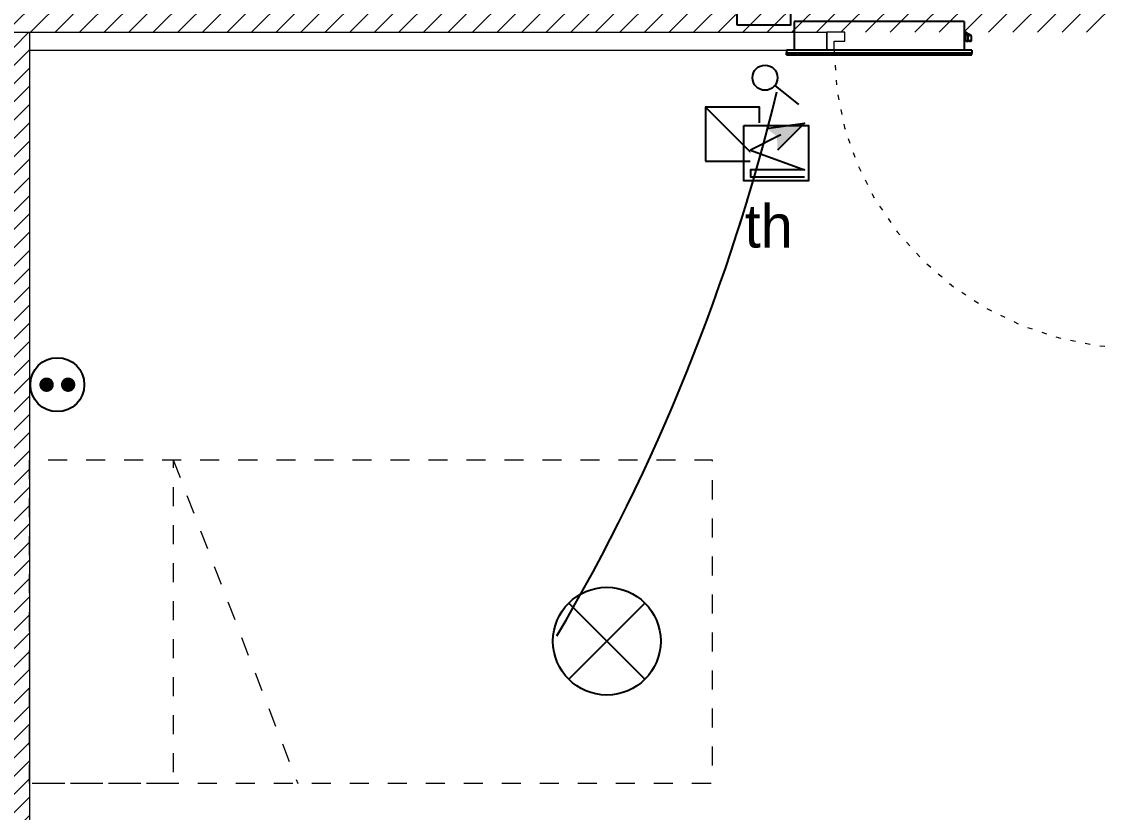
# Model space of a CAD drawing. Header units: centimetres. Extents: x 2666 to 9670, y 1889 to 5633.
# Drawn here: x 5200.8 to 5500.8, y 3667.3 to 3887.3 of the extents above; entities that cross this region are included whole.
import ezdxf

# ---------------------------------------------------------------- set-up
doc = ezdxf.new("R2010")
doc.units = ezdxf.units.CM
doc.header["$LTSCALE"] = 12.7
doc.linetypes.add('Style de ligne -18', pattern=[0.328084, 0.109361, -0.218723])
doc.linetypes.add('VW-01', pattern=[0.83312, 0.41656, -0.41656])
for name, color, linetype, lineweight in [('B Faux plafonds-1', 7, 'Continuous', 5), ('B GÈnÈral', 7, 'Continuous', 5), ('B Général', 7, 'Continuous', 5), ('prlm-ELEC-CFA', 1, 'Continuous', 25), ('prlm-ELEC-CFO', 1, 'Continuous', 25)]:
    doc.layers.add(name, color=color, linetype=linetype, lineweight=lineweight)
doc.layers.add('prlm-CHAUFF', color=4, linetype='Continuous')
doc.styles.add('prlm-elec-cfa', font='comic.ttf', dxfattribs={"height": 12})
pattern_1 = [(45, (0, 0), (2.4253472, -2.6458333), [])]

# ---------------------------------------------------------------- blocks, each defined once
blk = doc.blocks.new('xi.th-ch')
at = {"layer": 'prlm-CHAUFF', "color": 0, "linetype": 'ByBlock', "lineweight": -2, "flags": 128}
blk.add_lwpolyline([(-7.5, 7.5), (7.5, 7.5), (7.5, -7.5), (-7.5, -7.5)], close=True, dxfattribs=at)
at = {"layer": 'prlm-CHAUFF', "color": 0}
blk.add_lwpolyline([(-7.5, -7.5), (7.5, 7.5)], dxfattribs=at)
blk = doc.blocks.new('xi.PTCE')
at = {"layer": 'prlm-ELEC-CFO', "color": 0}
for points in [[(-10.61, 10.61), (10.61, -10.61)], [(10.61, 10.61), (-10.61, -10.61)]]:
    blk.add_lwpolyline(points, dxfattribs=at)
at = {"layer": 'prlm-ELEC-CFO', "color": 0, "linetype": 'ByBlock'}
blk.add_circle((0, 0), 15, dxfattribs=at)
blk = doc.blocks.new('xi.SA')
at = {"layer": 'prlm-ELEC-CFO', "color": 0}
blk.add_lwpolyline([(0.2, -1.28), (5.5, 5.28)], dxfattribs=at)
blk.add_circle((-2, -4), 3.5, dxfattribs=at)
blk = doc.blocks.new('xi.PC')
at = {"color": 0, "lineweight": 5}
blk.add_wipeout([(-7.5, -7.5), (7.5, -7.5), (7.5, 7.5), (-7.5, 7.5)], dxfattribs=at).dxf.layer = 'prlm-ELEC-CFO'
at = {"layer": 'prlm-ELEC-CFO', "color": 0, "linetype": 'ByBlock', "lineweight": 5, "const_width": 2}
for points in [[(-4, 0, 1), (-2, 0, 1)], [(2, 0, 1), (4, 0, 1)]]:
    blk.add_lwpolyline(points, format="xyb", close=True, dxfattribs=at)
at = {"layer": 'prlm-ELEC-CFO', "color": 0, "linetype": 'ByBlock', "lineweight": -2}
blk.add_circle((0, 0), 7.5, dxfattribs=at)
blk = doc.blocks.new('xi.BP')
at = {"layer": 'prlm-ELEC-CFO', "color": 0, "flags": 128}
blk.add_lwpolyline([(-7.5, -7.5), (7.5, -7.5), (7.5, 7.5), (-7.5, 7.5)], close=True, dxfattribs=at)
at = {"layer": 'prlm-ELEC-CFO', "color": 0}
blk.add_circle((0, 0), 3.5, dxfattribs=at)
blk = doc.blocks.new('Lit 90.190')
at = {"layer": 'B Général', "color": 7, "linetype": 'VW-01', "lineweight": 5}
blk.add_line((45, 54.99), (-45, 20.35), dxfattribs=at)
at = {"layer": 'B Général', "linetype": 'VW-01', "flags": 128}
for points in [[(-45, 95), (45, 95), (45, -95), (-45, -95)], [(-45, 95), (45, 95), (45, 54.99), (-45, 54.99)]]:
    blk.add_lwpolyline(points, close=True, dxfattribs=at)
blk = doc.blocks.new('xi.TH')
at = {"color": 0, "lineweight": 5}
blk.add_wipeout([(-7.5, -7.5), (7.5, -7.5), (7.5, 7.5), (-7.5, 7.5)], dxfattribs=at).dxf.layer = 'prlm-ELEC-CFA'
at = {"layer": 'prlm-ELEC-CFA', "lineweight": 5}
blk.add_hatch(color=0, dxfattribs=at).paths.add_polyline_path([(-3, 6), (-0.1, 3.7), (0, 0), (7.5, 7.5)])
at = {"layer": 'prlm-ELEC-CFA', "color": 0}
for points in [[(-3, 6), (7.5, 7.5), (0, 0)], [(0.95, 4.23), (-7.5, 0), (7.5, -5.5), (-7.5, -5.5), (-7.5, -7.5), (7.5, -7.5)]]:
    blk.add_lwpolyline(points, dxfattribs=at)

msp = doc.modelspace()

# ---------------------------------------------------------------- hatches: boundary and pattern name
at = {"layer": 'B Faux plafonds-1', "linetype": 'Continuous', "lineweight": 5, "true_color": 0xaaaaaa}
h = msp.add_hatch(dxfattribs=at)
h.set_pattern_fill('F_P__SOFFITE', color=253, style=0, pattern_type=2)
h.set_pattern_definition([(45, (0, 0.2205), (-3.5277778, 3.3072917), [])])
h.paths.add_polyline_path([(5687.94, 4069.39), (5687.95, 4069.39), (5687.95, 4134.39), (5807.96, 4134.39), (5807.96, 3971.89), (5522.96, 3971.89), (5522.96, 3884.39), (5063.69, 3884.39), (5063.69, 3984.39), (5422.09, 3984.39), (5422.09, 4134.39), (5652.94, 4134.39), (5652.94, 4067.39), (5687.94, 4067.39)])
at = {"layer": 'B GÈnÈral', "linetype": 'Continuous', "lineweight": 5}
h = msp.add_hatch(dxfattribs=at)
h.set_pattern_fill('50_BETON', style=0, pattern_type=2)
h.set_pattern_definition(pattern_1)
h.paths.add_polyline_path([(5185.04, 3866.39), (5203.04, 3884.39), (4829.69, 3884.39), (4811.69, 3866.39)])
h = msp.add_hatch(dxfattribs=at)
h.set_pattern_fill('50_BETON', style=0, pattern_type=2)
h.set_pattern_definition(pattern_1)
h.paths.add_polyline_path([(5203.04, 3317.37), (5203.04, 3884.39), (5185.04, 3866.39), (5185.04, 3317.37)])

# ---------------------------------------------------------------- linework, layer by layer
at = {"layer": 'B Général', "color": 7, "linetype": 'Continuous', "lineweight": 18}
for p, q in [((4829.69, 3884.39), (5203.04, 3884.39)), ((5203.04, 3884.39), (5203.04, 3317.37))]:
    msp.add_line(p, q, dxfattribs=at)
at = {"layer": 'B Général', "color": 7, "linetype": 'Continuous', "lineweight": 5}
for p, q in [((4829.69, 3884.39), (5203.04, 3884.39)), ((5203.04, 3884.39), (5203.04, 3317.37)), ((5203.04, 3884.39), (5424.96, 3884.39)), ((5424.96, 3879.39), (5424.96, 3884.39)), ((5203.04, 3879.39), (5424.96, 3879.39))]:
    msp.add_line(p, q, dxfattribs=at)
at = {"layer": 'B Général', "color": 7, "linetype": 'Continuous', "lineweight": 13}
for p, q in [((5203.04, 3884.39), (5424.96, 3884.39)), ((5203.04, 3879.39), (5424.96, 3879.39))]:
    msp.add_line(p, q, dxfattribs=at)
at = {"layer": 'B Général', "color": 7, "linetype": 'Continuous', "lineweight": 5, "flags": 128}
msp.add_lwpolyline([(5424.96, 3879.39), (5426.96, 3879.39), (5426.96, 3881.89), (5429.96, 3881.89), (5429.96, 3884.39), (5424.96, 3884.39), (5424.96, 3884.39), (5424.96, 3884.39), (5424.96, 3880.1), (5424.96, 3880.1)], close=True, dxfattribs=at)
at = {"layer": 'B Général', "linetype": 'Style de ligne -18', "lineweight": 5, "flags": 128}
msp.add_lwpolyline([(5426.96, 3879.39), (5427.69, 3868.56), (5429.86, 3857.91), (5433.43, 3847.63), (5438.35, 3837.89), (5444.53, 3828.86), (5451.86, 3820.7), (5460.22, 3813.54), (5469.46, 3807.51), (5479.44, 3802.71), (5489.97, 3799.22), (5500.87, 3797.1), (5511.96, 3796.39)], dxfattribs=at)
at = {"layer": 'prlm-CHAUFF', "ltscale": 50}
for p, q in [((5463.22, 3887.34), (5415.82, 3887.34)), ((5415.82, 3887.34), (5415.82, 3879.34)), ((5463.22, 3887.34), (5463.22, 3879.34)), ((5463.71, 3883.81), (5463.22, 3884.14)), ((5463.59, 3883.75), (5463.22, 3884)), ((5463.22, 3881.94), (5463.59, 3881.94)), ((5463.22, 3881.9), (5463.26, 3881.94)), ((5463.32, 3881.94), (5463.41, 3881.85)), ((5463.41, 3881.85), (5463.5, 3881.94)), ((5463.56, 3881.94), (5463.65, 3881.85)), ((5463.59, 3881.94), (5463.59, 3883.75)), ((5464.16, 3883.38), (5463.59, 3883.75)), ((5464.16, 3881.94), (5463.59, 3881.94)), ((5463.65, 3881.85), (5463.74, 3881.94)), ((5463.72, 3883.8), (5463.71, 3883.81)), ((5463.71, 3881.9), (5463.76, 3881.85)), ((5464.06, 3883.58), (5463.72, 3883.8)), ((5463.76, 3881.85), (5463.83, 3881.91)), ((5463.8, 3881.94), (5463.89, 3881.85)), ((5463.88, 3884.19), (5463.86, 3884.23)), ((5463.88, 3883.7), (5463.88, 3884.19)), ((5463.88, 3884.19), (5463.88, 3884.19)), ((5463.89, 3881.85), (5463.98, 3881.94)), ((5463.93, 3884.13), (5463.96, 3884.17)), ((5463.93, 3884.13), (5463.93, 3883.66)), ((5464.53, 3883.77), (5463.93, 3884.13)), ((5463.95, 3881.9), (5464.01, 3881.85)), ((5463.96, 3884.17), (5464.56, 3883.81)), ((5464.01, 3881.85), (5464.08, 3881.92)), ((5464.06, 3881.94), (5464.15, 3881.85)), ((5464.15, 3881.85), (5464.24, 3881.94)), ((5464.16, 3883.38), (5464.24, 3883.35)), ((5464.16, 3881.94), (5464.16, 3883.38)), ((5464.24, 3881.99), (5464.16, 3881.94)), ((5464.16, 3881.94), (5464.16, 3881.94)), ((5465.19, 3881.94), (5464.16, 3881.94)), ((5464.22, 3881.92), (5464.29, 3881.85)), ((5464.24, 3883.35), (5464.24, 3881.99)), ((5464.24, 3881.99), (5465.23, 3881.99)), ((5464.25, 3881.94), (5464.34, 3881.85)), ((5464.29, 3881.85), (5464.32, 3881.87)), ((5464.34, 3881.85), (5464.43, 3881.94)), ((5464.42, 3881.93), (5464.51, 3881.85)), ((5464.51, 3881.85), (5464.6, 3881.94)), ((5464.56, 3883.81), (5464.53, 3883.77)), ((5464.53, 3883.59), (5464.53, 3883.77)), ((5464.54, 3883.76), (5464.53, 3883.77)), ((5464.58, 3883.8), (5464.54, 3883.76)), ((5464.54, 3883.76), (5464.54, 3883.59)), ((5464.8, 3883.59), (5464.54, 3883.76)), ((5464.54, 3881.88), (5464.58, 3881.85)), ((5464.56, 3883.81), (5464.58, 3883.8)), ((5464.58, 3883.8), (5464.92, 3883.58)), ((5464.58, 3881.92), (5464.65, 3881.85)), ((5464.58, 3881.85), (5464.61, 3881.89)), ((5464.65, 3881.85), (5464.74, 3881.94)), ((5464.72, 3881.91), (5464.78, 3881.85)), ((5464.78, 3881.85), (5464.87, 3881.94)), ((5464.8, 3881.86), (5464.81, 3881.85)), ((5464.81, 3881.85), (5464.85, 3881.88)), ((5464.83, 3881.9), (5464.88, 3881.85)), ((5464.88, 3881.85), (5464.97, 3881.94)), ((5464.93, 3881.89), (5464.97, 3881.85)), ((5464.97, 3881.85), (5465.06, 3881.94)), ((5465, 3881.88), (5465.03, 3881.85)), ((5465.03, 3881.85), (5465.12, 3881.94)), ((5465.06, 3881.87), (5465.08, 3881.85)), ((5465.08, 3881.85), (5465.17, 3881.94)), ((5465.23, 3881.99), (5465.19, 3881.94)), ((5465.19, 3881.94), (5465.19, 3881.94)), ((5465.23, 3881.99), (5465.23, 3883.35)), ((5413.77, 3879.34), (5413.77, 3878.6)), ((5465.27, 3879.34), (5413.77, 3879.34)), ((5465.27, 3879.34), (5465.27, 3878.6)), ((5413.77, 3878.53), (5413.77, 3878.6)), ((5413.77, 3878.6), (5465.27, 3878.6)), ((5413.77, 3878.04), (5413.77, 3878.53)), ((5465.27, 3878.53), (5413.77, 3878.53)), ((5413.77, 3878.04), (5465.27, 3878.04)), ((5463.27, 3878.34), (5415.77, 3878.34)), ((5415.77, 3878.28), (5415.77, 3878.34)), ((5415.97, 3878.34), (5415.77, 3878.28)), ((5415.77, 3878.28), (5463.27, 3878.28)), ((5463.27, 3878.23), (5415.77, 3878.23)), ((5415.77, 3878.18), (5415.77, 3878.23)), ((5415.93, 3878.23), (5415.77, 3878.18)), ((5415.77, 3878.18), (5463.27, 3878.18)), ((5463.27, 3878.14), (5415.77, 3878.14)), ((5415.77, 3878.1), (5415.77, 3878.14)), ((5415.89, 3878.14), (5415.77, 3878.1)), ((5415.77, 3878.1), (5463.27, 3878.1)), ((5463.27, 3878.08), (5415.77, 3878.08)), ((5415.77, 3878.06), (5415.77, 3878.08)), ((5415.84, 3878.08), (5415.77, 3878.06)), ((5415.77, 3878.06), (5463.27, 3878.06)), ((5463.27, 3878.04), (5415.77, 3878.04)), ((5415.77, 3878.04), (5463.27, 3878.04)), ((5415.77, 3878.04), (5415.77, 3878.04)), ((5415.8, 3878.04), (5415.77, 3878.04)), ((5463.27, 3878.28), (5463.07, 3878.34)), ((5463.27, 3878.18), (5463.12, 3878.23)), ((5463.27, 3878.1), (5463.16, 3878.14)), ((5463.27, 3878.06), (5463.21, 3878.08)), ((5463.27, 3878.04), (5463.25, 3878.04)), ((5463.27, 3878.34), (5463.27, 3878.28)), ((5463.27, 3878.23), (5463.27, 3878.18)), ((5463.27, 3878.14), (5463.27, 3878.1)), ((5463.27, 3878.08), (5463.27, 3878.06)), ((5463.27, 3878.04), (5463.27, 3878.04)), ((5465.27, 3878.6), (5465.27, 3878.53)), ((5465.27, 3878.04), (5465.27, 3878.53))]:
    msp.add_line(p, q, dxfattribs=at)
for centre, radius, start, end in [((5457.17, 3872.11), 13.85, 61.9182, 64.0515), ((5457.29, 3872.45), 13.43, 62.115, 63.7632), ((5457.81, 3873.3), 12.5, 61.3177, 61.5903), ((5464.28, 3884.79), 0.703, 233.033, 242.9325), ((5464.25, 3884.45), 0.448, 214.6713, 225.4982), ((5465.41, 3884.26), 0.836, 234.1326, 239.2425), ((5457.81, 3873.3), 12.5, 53.7494, 55.0637)]:
    msp.add_arc(centre, radius, start, end, dxfattribs=at)
for points, knots in [([(5463.76, 3884.29), (5463.76, 3884.29), (5463.75, 3884.3), (5463.74, 3884.3), (5463.73, 3884.31), (5463.71, 3884.31), (5463.7, 3884.31), (5463.69, 3884.32), (5463.67, 3884.32), (5463.65, 3884.32), (5463.64, 3884.32), (5463.62, 3884.33), (5463.6, 3884.33), (5463.58, 3884.33), (5463.54, 3884.33), (5463.5, 3884.32), (5463.46, 3884.32), (5463.41, 3884.31), (5463.36, 3884.31), (5463.31, 3884.3), (5463.26, 3884.29), (5463.24, 3884.28), (5463.23, 3884.28)], [0.1059402, 0.1059402, 0.1059402, 0.1059402, 0.1359504, 0.1694868, 0.202886, 0.2361704, 0.2693627, 0.3024859, 0.3355633, 0.3686184, 0.401675, 0.434757, 0.4678887, 0.5010941, 0.5629781, 0.6246926, 0.6863942, 0.7482374, 0.8103737, 0.8729511, 0.9361135, 0.9654522, 0.9654522, 0.9654522, 0.9654522]), ([(5463.23, 3884.24), (5463.23, 3884.24), (5463.24, 3884.25), (5463.27, 3884.25), (5463.3, 3884.26), (5463.33, 3884.26), (5463.36, 3884.27), (5463.39, 3884.27), (5463.42, 3884.28), (5463.44, 3884.28), (5463.47, 3884.29), (5463.49, 3884.29), (5463.52, 3884.29), (5463.54, 3884.29), (5463.57, 3884.3), (5463.59, 3884.3), (5463.61, 3884.3), (5463.64, 3884.3), (5463.67, 3884.3), (5463.7, 3884.29), (5463.73, 3884.29), (5463.76, 3884.28), (5463.78, 3884.28), (5463.81, 3884.27), (5463.83, 3884.26), (5463.84, 3884.24), (5463.85, 3884.23), (5463.86, 3884.23)], [0.053874, 0.053874, 0.053874, 0.053874, 0.0607104, 0.0907643, 0.1206402, 0.1503557, 0.1799287, 0.2093776, 0.238721, 0.2679778, 0.2971672, 0.3263086, 0.3554219, 0.3845269, 0.4136437, 0.4427926, 0.4719939, 0.5012681, 0.5562327, 0.6110034, 0.6657154, 0.7205017, 0.7754929, 0.8308166, 0.8865967, 0.9429527, 1, 1, 1, 1]), ([(5463.88, 3884.19), (5463.88, 3884.19), (5463.87, 3884.2), (5463.86, 3884.21), (5463.86, 3884.21), (5463.85, 3884.22), (5463.84, 3884.23), (5463.82, 3884.23), (5463.81, 3884.24), (5463.8, 3884.24), (5463.79, 3884.24), (5463.77, 3884.25), (5463.76, 3884.25), (5463.74, 3884.25), (5463.73, 3884.26), (5463.71, 3884.26), (5463.69, 3884.26), (5463.67, 3884.26), (5463.65, 3884.26), (5463.61, 3884.26), (5463.57, 3884.26), (5463.53, 3884.25), (5463.48, 3884.25), (5463.43, 3884.24), (5463.37, 3884.23), (5463.31, 3884.22), (5463.27, 3884.21), (5463.24, 3884.2), (5463.23, 3884.2)], [0, 0, 0, 0, 0.0300773, 0.0600539, 0.0899314, 0.1197114, 0.1493956, 0.1789856, 0.2084831, 0.2378898, 0.2672073, 0.2964374, 0.3255817, 0.3546421, 0.3836203, 0.4125181, 0.4413372, 0.4700795, 0.4987468, 0.5532579, 0.6080368, 0.6630958, 0.7184471, 0.7741027, 0.8300742, 0.8863734, 0.9430116, 0.9677174, 0.9677174, 0.9677174, 0.9677174]), ([(5464.17, 3883.54), (5464.17, 3883.54), (5464.17, 3883.54), (5464.16, 3883.54), (5464.16, 3883.54), (5464.15, 3883.54), (5464.14, 3883.54), (5464.14, 3883.54), (5464.13, 3883.54), (5464.12, 3883.55), (5464.1, 3883.56), (5464.08, 3883.57), (5464.07, 3883.57), (5464.06, 3883.58)], [0, 0, 0, 0, 0.061789, 0.122374, 0.182441, 0.242697, 0.303842, 0.366548, 0.43144, 0.49908, 0.668346, 0.832646, 1, 1, 1, 1]), ([(5464.97, 3883.55), (5464.97, 3883.55), (5464.96, 3883.55), (5464.95, 3883.56), (5464.94, 3883.56), (5464.93, 3883.57), (5464.91, 3883.57), (5464.9, 3883.58), (5464.88, 3883.58), (5464.86, 3883.59), (5464.85, 3883.59), (5464.83, 3883.59), (5464.81, 3883.59), (5464.79, 3883.6), (5464.77, 3883.6), (5464.75, 3883.6), (5464.72, 3883.6), (5464.69, 3883.6), (5464.65, 3883.6), (5464.61, 3883.6), (5464.55, 3883.59), (5464.5, 3883.59), (5464.44, 3883.58), (5464.38, 3883.57), (5464.31, 3883.56), (5464.24, 3883.55), (5464.2, 3883.54), (5464.17, 3883.54)], [0.0304712, 0.0304712, 0.0304712, 0.0304712, 0.0599457, 0.0897682, 0.1195016, 0.1491541, 0.1787343, 0.2082505, 0.2377114, 0.2671256, 0.2965018, 0.3258487, 0.355175, 0.3844897, 0.4138015, 0.4431194, 0.4724522, 0.5018089, 0.5568669, 0.611863, 0.6668562, 0.7219052, 0.7770682, 0.8324028, 0.8879658, 0.9438132, 1, 1, 1, 1]), ([(5465.23, 3883.35), (5465.21, 3883.38), (5465.18, 3883.4), (5465.07, 3883.43), (5465, 3883.44), (5464.88, 3883.44), (5464.83, 3883.44), (5464.73, 3883.43), (5464.68, 3883.42), (5464.51, 3883.4), (5464.38, 3883.38), (5464.24, 3883.35)], [0, 0, 0, 0, 0.25, 0.25, 0.5, 0.5, 0.625, 0.625, 0.75, 0.75, 1, 1, 1, 1])]:
    msp.add_open_spline(points, degree=3, knots=knots, dxfattribs=at)

# ---------------------------------------------------------------- block references
at = {"layer": 'B Général', "color": 7, "rotation": 90}
msp.add_blockref('Lit 90.190', (5298.04, 3720.38), dxfattribs=at)
at = {"layer": 'prlm-ELEC-CFO'}
for name, p in [('xi.BP', (5407.43, 3893.93)), ('xi.PTCE', (5363.73, 3714.95))]:
    msp.add_blockref(name, p, dxfattribs=at)
at = {"layer": 'prlm-ELEC-CFO', "rotation": 270}
msp.add_blockref('xi.SA', (5411.75, 3869.72), dxfattribs=at)
at = {"layer": 'prlm-ELEC-CFO', "xscale": -1, "rotation": 180}
msp.add_blockref('xi.th-ch', (5398.72, 3856.03), dxfattribs=at)

# ---------------------------------------------------------------- texts
at = {"layer": 'prlm-ELEC-CFO', "lineweight": 20, "insert": (5408.78, 3830.38), "char_height": 12, "attachment_point": 5, "line_spacing_factor": 0.8, "style": 'prlm-elec-cfa', "bg_fill": 3, "box_fill_scale": 1.1, "bg_fill_color": 256, "bg_fill_transparency": 0}
msp.add_mtext('th', dxfattribs=at)

# ---------------------------------------------------------------- next in the draw order: block references
at = {"layer": 'prlm-ELEC-CFO'}
for name, p in [('xi.TH', (5411.2, 3851.6)), ('xi.PC', (5210.8, 3786.31))]:
    msp.add_blockref(name, p, dxfattribs=at)

# ---------------------------------------------------------------- next in the draw order: linework, layer by layer
msp.add_lwpolyline([(5401.83, 3858.4), (5419.86, 3858.4), (5419.86, 3842.98), (5401.83, 3842.98)], close=True, dxfattribs=at)
msp.add_arc((4864.7, 4000.69), 562.31, 329.6303, 346.3274, dxfattribs=at)

doc.saveas('drawing.dxf')
